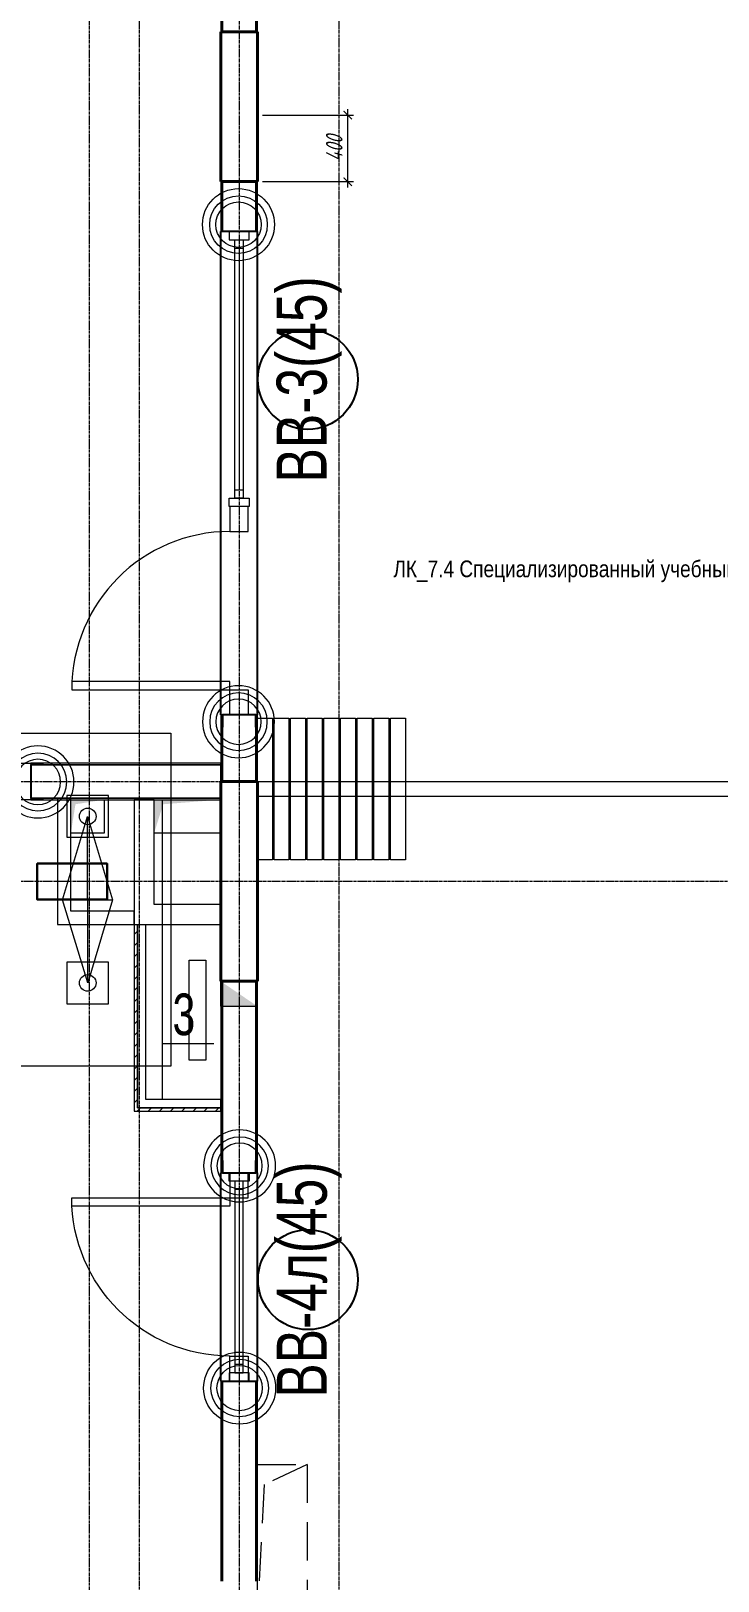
# Model space of a CAD drawing. Header units: millimetres. Extents: x -65509 to 912790, y 446 to 713294.
# Drawn here: x 446251 to 450378, y 537783 to 547088 of the extents above; entities that cross this region are included whole.
import ezdxf
from ezdxf.enums import TextEntityAlignment as Align

# ---------------------------------------------------------------- set-up
doc = ezdxf.new("R2010")
doc.units = ezdxf.units.MM
for name, pattern in [('ADSK_Невидимые', [5, 3, -2]), ('CENTER2', [28.575, 19.05, -3.175, 3.175, -3.175]), ('HIDDEN', [9.525, 6.35, -3.175]), ('HIDDEN2', [4.7625, 3.175, -1.5875])]:
    doc.linetypes.add(name, pattern=pattern)
doc.layers.get('Defpoints').update_dxf_attribs({"color": 250})
for name, color, linetype, lineweight in [('A-AREA', 250, 'Continuous', 15), ('АР_Витраж', 250, 'Continuous', 13), ('АР_Витраж марка', 250, 'Continuous', 9), ('АР_Двери_витраж', 250, 'Continuous', 9), ('АР_Колонны', 250, 'Continuous', 30), ('АР_Отв. марка', 250, 'Continuous', 9), ('АР_площадь пом', 250, 'Continuous', 5), ('АР_Стены ГКЛ', 250, 'Continuous', 15), ('АР_Стены ЖБ', 250, 'Continuous', 35), ('АР_Стены кирпич', 250, 'Continuous', 20), ('АР_Стены ПЕНОблок', 250, 'Continuous', 20), ('АР_Тонкая', 250, 'Continuous', 5), ('ВК_Шахты', 250, 'Continuous', 9), ('КМ_Фахверки', 250, 'Continuous', 25), ('ОВ_Классы', 250, 'Continuous', 0), ('ОВ_коллекторы', 250, 'Continuous', 25), ('ОВ_Отопление', 250, 'Continuous', 5), ('РД_Воронки с кровли', 250, 'Continuous', 18), ('РД_Оси_100', 250, 'Continuous', 0), ('РД_проем_инж перемыч_фахверк', 250, 'Continuous', 18), ('ТХ_Оборудование', 250, 'Continuous', 9)]:
    doc.layers.add(name, color=color, linetype=linetype, lineweight=lineweight)
doc.layers.add('АР_Делит', color=250, linetype='Continuous', lineweight=0, plot=False)
doc.layers.add('РД_Проем', color=250, linetype='Continuous', lineweight=0, plot=False)
doc.layers.add('МАГНИТЫ', color=7, linetype='Continuous', lineweight=30, true_color=0xd100d1)
doc.layers.add('РД_Витраж_вн', color=250, linetype='Continuous')
doc.styles.add('Arial0', font='arial.ttf')
doc.styles.add('Arial_09', font='ARIALN.TTF', dxfattribs={"width": 0.9})
doc.styles.add('style1', font='ARIALN.TTF')
doc.styles.add('T_dim', font='romans.shx', dxfattribs={"width": 0.7, "oblique": 15})
doc.dimstyles.new('1-50', dxfattribs={"dimscale": 50, "dimtxt": 2, "dimasz": 1, "dimexe": 0.7, "dimexo": 0.6, "dimtad": 1, "dimdec": 0, "dimlfac": -1, "dimtxsty": 'T_dim', "dimblk1": 'ARCHTICK', "dimblk2": 'ARCHTICK', "dimsah": 1, "dimcen": 0, "dimdle": 0.7, "dimclrd": 256, "dimclre": 256, "dimadec": 0, "dimazin": 0, "dimtfac": 1, "dimtdec": 0, "dimtmove": 1, "dimatfit": 3, "dimfxl": 25, "dimlwd": -1, "dimlwe": -1, "dimarcsym": 2})

# ---------------------------------------------------------------- blocks, each defined once
blk = doc.blocks.new('otv пунктир')
at = {"linetype": 'HIDDEN', "ltscale": 0.07}
blk.add_lwpolyline([(0, 0), (0, 1), (1, 1), (1, 0)], close=True, dxfattribs=at)
blk.add_lwpolyline([(0, 1), (0.135, 0.137), (1, 0)], dxfattribs=at)
blk = doc.blocks.new('otv')
at = {"linetype": 'Continuous'}
blk.add_lwpolyline([(0, -1), (0, 0), (1, 0), (1, -1)], close=True, dxfattribs=at)
blk.add_solid([(0, -1), (0, 0), (0.135, -0.137), (1, 0)], dxfattribs=at)
blk = doc.blocks.new('Ф_пеноблок 200')
at = {"layer": 'АР_Делит', "color": 1}
for radius in [216.3, 173, 136.2]:
    blk.add_circle((103.4, -41.9), radius, dxfattribs=at)
at = {"layer": 'КМ_Фахверки'}
blk.add_lwpolyline([(0, -75), (0, 0), (200, 0), (200, -75)], dxfattribs=at)
blk = doc.blocks.new('СОШ_2200_АР_ОСИ_М100_28.05.24')
at = {"layer": 'РД_Оси_100', "linetype": 'CENTER2'}
for points in [[(57300, 139938.679), (57300, -6155)], [(58500, 139938.679), (58500, -6155)], [(57000, 70839.76), (57000, -5755), (56700, -6155)], [(57900, 70753.904), (57900, -6155)], [(43327.994, 36300), (71363.995, 36300)], [(43327.994, 35700), (71363.995, 35700)]]:
    blk.add_lwpolyline(points, dxfattribs=at)
blk = doc.blocks.new('_ArchTick')
at = {"color": 0, "linetype": 'ByBlock', "const_width": 0.15}
blk.add_lwpolyline([(-0.5, -0.5), (0.5, 0.5)], dxfattribs=at)
blk = doc.blocks.new('*D806')
at = {"layer": 'Defpoints', "color": 0, "lineweight": 25, "transparency": 16777216}
for p in [(447610.9, 546583.3), (448153.9, 546583.3), (447610.9, 546183.3)]:
    blk.add_point(p, dxfattribs=at)
at = {"layer": 'АР_Делит', "color": 0, "transparency": 16777216}
for p, q in [((447640.9, 546583.3), (448188.9, 546583.3)), ((448153.9, 546148.3), (448153.9, 546618.3)), ((447640.9, 546183.3), (448188.9, 546183.3))]:
    blk.add_line(p, q, dxfattribs=at)
at = {"layer": 'АР_Делит', "color": 0, "transparency": 16777216, "xscale": 50, "yscale": 50, "zscale": 50}
for p, rotation in [((448153.9, 546583.3), 90), ((448153.9, 546183.3), 270)]:
    blk.add_blockref('_ArchTick', p, dxfattribs=dict(at, rotation=rotation))
at = {"layer": 'АР_Делит', "color": 0, "transparency": 16777216, "insert": (448072.7, 546383.3), "char_height": 100, "attachment_point": 5, "rotation": 90, "style": 'T_dim'}
blk.add_mtext('400', dxfattribs=at)
blk = doc.blocks.new('A$Cd58bfb5e')
at = {"layer": 'РД_Воронки с кровли', "lineweight": 0, "ltscale": 2}
for p, q in [((-500, -0.3), (0, 149.7)), ((0, -150.3), (0, 149.8)), ((0, 149.7), (500, 0.3)), ((500, 0.3), (-500, -0.3)), ((500, 0.3), (0, -150.3)), ((0, -150.3), (-500, -0.3))]:
    blk.add_line(p, q, dxfattribs=at)
at = {"layer": 'РД_Воронки с кровли'}
for points in [[(1000, 500.3), (1000, -499.7), (-1000, -500.3), (-1000, 499.7)], [(625, -125.3), (625, 124.7), (375, 124.7), (375, -125.3)]]:
    blk.add_lwpolyline(points, close=True, dxfattribs=at)
at = {"layer": 'РД_Воронки с кровли', "linetype": 'Continuous', "lineweight": 0}
blk.add_lwpolyline([(-625, -125.3), (-375, -125.3), (-375, 124.7), (-625, 124.7)], close=True, dxfattribs=at)
at = {"layer": 'РД_Воронки с кровли', "lineweight": 0}
for centre in [(-500, 0.3), (500, 0.3)]:
    blk.add_circle(centre, 50, dxfattribs=at)
blk = doc.blocks.new('воронки с кровли')
at = {"layer": 'РД_Воронки с кровли', "lineweight": 70, "rotation": 269.9999999999999}
blk.add_blockref('A$Cd58bfb5e', (-174460.5, 227862.7), dxfattribs=at)
blk = doc.blocks.new('MOK-МаркаПомещения1')
at = {"layer": 'A-AREA', "color": 0}
blk.add_line((-3.651, -1.944), (3.649, -1.944), dxfattribs=at)
at = {"layer": 'A-AREA', "color": 0, "style": 'style1'}
blk.add_attdef('АР-ПОМЕЩЕНИЕ:ПЛОЩАДЬ', text='', height=3, dxfattribs=at).set_placement((0, 0), align=Align.MIDDLE)
at = {"layer": 'Defpoints', "style": 'style1', "flags": 8}
blk.add_attdef('АР-ПОМЕЩЕНИЕ:НАИМЕНОВАНИЕ', text='', height=1, dxfattribs=at).set_placement((0, 2.956), align=Align.MIDDLE)
blk = doc.blocks.new('MOK-МаркаПроема инж.')
blk.add_line((-1.328, -1.754), (1.802, -1.754))
at = {"color": 0, "style": 'Arial0', "width": 0.7}
blk.add_attdef('АР-ПРОЕМ:Коробка', text='', height=2.5, dxfattribs=at).set_placement((0, 0), align=Align.MIDDLE)
blk = doc.blocks.new('МаркаВитража1')
at = {"layer": 'Defpoints'}
blk.add_circle((0, 0), 3, dxfattribs=at)
at = {"color": 0, "linetype": 'ByBlock', "lineweight": -2, "style": 'Arial_09', "width": 0.9}
blk.add_attdef('АР-ОКНО:НАИМЕНОВАНИЕ', text='', height=3, dxfattribs=at).set_placement((0, 0), align=Align.MIDDLE)

msp = doc.modelspace()

# ---------------------------------------------------------------- hatches: boundary and pattern name
at = {"layer": 'АР_Стены ГКЛ', "linetype": 'Continuous', "lineweight": 0}
h = msp.add_hatch(dxfattribs=at)
h.set_pattern_fill('ANSI31', color=256, scale=15, style=0)
h.set_pattern_definition([(45, (389600.88, 506283.32), (-33.67596, 33.67596), [])])
h.paths.add_polyline_path([(446870.882, 540603.318), (446890.882, 540623.318), (446890.882, 541722.57), (446870.882, 541722.57)], flags=0)
h = msp.add_hatch(dxfattribs=at)
h.set_pattern_fill('ANSI31', color=256, scale=15, style=0)
h.set_pattern_definition([(45, (389600.88, 506283.32), (-33.67596, 33.67596), [])])
h.paths.add_polyline_path([(447390.882, 540603.318), (447390.882, 540623.318), (446890.882, 540623.318), (446870.882, 540603.318)], flags=0)
at = {"layer": 'ОВ_Отопление', "linetype": 'Continuous', "lineweight": 5}
for points in [[(447390.882, 541383.318), (447390.882, 541233.318), (447500.882, 541308.318)], [(447390.882, 541383.318), (447390.882, 541233.318), (447500.882, 541308.318)], [(447390.882, 541233.318), (447610.882, 541233.318), (447500.882, 541308.318)], [(447390.882, 541233.318), (447610.882, 541233.318), (447500.882, 541308.318)]]:
    msp.add_hatch(color=256, dxfattribs=at).paths.add_polyline_path(points, flags=0)

# ---------------------------------------------------------------- linework, layer by layer
at = {"layer": 'АР_Витраж', "linetype": 'Continuous', "lineweight": 5}
for p, q in [((447390.882, 545883.318), (447390.882, 544233.318)), ((447610.882, 545883.318), (447610.882, 544233.318)), ((447390.882, 540233.318), (447390.882, 538983.318)), ((447610.882, 540233.318), (447610.882, 538983.318))]:
    msp.add_line(p, q, dxfattribs=at)
at = {"layer": 'АР_Витраж', "linetype": 'Continuous', "lineweight": 13}
for p, q in [((447475.882, 545783.318), (447525.882, 545783.318)), ((447500.882, 545783.318), (447500.882, 544333.318)), ((447475.882, 544333.318), (447525.882, 544333.318)), ((447525.882, 540133.318), (447475.882, 540133.318)), ((447500.882, 540133.318), (447500.882, 539083.318)), ((447525.882, 539083.318), (447475.882, 539083.318))]:
    msp.add_line(p, q, dxfattribs=at)
for points in [[(447560.882, 545833.318), (447560.882, 545883.318), (447440.882, 545883.318), (447440.882, 545833.318)], [(447475.882, 545833.318), (447525.882, 545833.318), (447525.882, 544283.318), (447475.882, 544283.318)], [(447560.882, 544283.318), (447560.882, 544233.318), (447440.882, 544233.318), (447440.882, 544283.318)], [(447440.882, 540183.318), (447440.882, 540233.318), (447560.882, 540233.318), (447560.882, 540183.318)], [(447525.882, 540183.318), (447475.882, 540183.318), (447475.882, 539033.318), (447525.882, 539033.318)], [(447440.882, 539033.318), (447440.882, 538983.318), (447560.882, 538983.318), (447560.882, 539033.318)]]:
    msp.add_lwpolyline(points, close=True, dxfattribs=at)
at = {"layer": 'АР_Двери_витраж', "linetype": 'Continuous', "lineweight": 9}
for points in [[(447555.882, 544083.318), (447555.882, 544233.318), (447445.882, 544233.318), (447445.882, 544083.318)], [(447445.882, 543133.318), (447445.882, 543183.318), (446495.882, 543183.318), (446495.882, 543133.318)], [(447555.882, 543133.318), (447555.882, 542983.318), (447445.882, 542983.318), (447445.882, 543133.318)], [(446100.882, 542693.318), (446250.882, 542693.318), (446250.882, 542473.318), (446100.882, 542473.318)], [(447555.882, 540083.318), (447555.882, 540233.318), (447445.882, 540233.318), (447445.882, 540083.318)], [(447445.882, 540083.318), (447445.882, 540033.318), (446495.882, 540033.318), (446495.882, 540083.318)], [(447555.882, 539133.318), (447555.882, 538983.318), (447445.882, 538983.318), (447445.882, 539133.318)]]:
    msp.add_lwpolyline(points, close=True, dxfattribs=at)
msp.add_arc((447445.882, 543133.318), 950, 90, 180, dxfattribs=at)
at = {"layer": 'АР_Двери_витраж', "linetype": 'Continuous', "lineweight": 9, "extrusion": (0, 0, -1)}
msp.add_arc((-447445.882, 540083.318), 950, 270, 0, dxfattribs=at)
at = {"layer": 'АР_Делит'}
msp.add_lwpolyline([(447040.882, 540673.318), (447040.882, 542473.318), (447390.882, 542473.318), (447390.882, 540673.318)], close=True, dxfattribs=at)
at = {"layer": 'АР_Колонны', "linetype": 'HIDDEN2', "lineweight": 25}
for p, q in [((447390.882, 547083.318), (447610.882, 547083.318)), ((447390.882, 546183.318), (447390.882, 547083.318)), ((447610.882, 547083.318), (447610.882, 546183.318)), ((447610.882, 546183.318), (447390.882, 546183.318)), ((447390.882, 542583.318), (447610.882, 542583.318)), ((447390.882, 541383.318), (447390.882, 542583.318)), ((447610.882, 542583.318), (447610.882, 541383.318)), ((447610.882, 541383.318), (447390.882, 541383.318))]:
    msp.add_line(p, q, dxfattribs=at)
at = {"layer": 'АР_Колонны', "linetype": 'Continuous', "lineweight": 35}
for p, q in [((447610.882, 547083.318), (447390.882, 547083.318)), ((447390.882, 547083.318), (447390.882, 546183.318)), ((447610.882, 546183.318), (447610.882, 547083.318)), ((447390.882, 546183.318), (447610.882, 546183.318)), ((447610.882, 542583.318), (447390.882, 542583.318)), ((447390.882, 542583.318), (447390.882, 541383.318)), ((447610.882, 541383.318), (447610.882, 542583.318)), ((447390.882, 541383.318), (447610.882, 541383.318))]:
    msp.add_line(p, q, dxfattribs=at)
at = {"layer": 'АР_Стены ГКЛ', "linetype": 'Continuous', "lineweight": 5}
for p, q in [((446890.882, 541722.57), (446870.882, 541722.57)), ((446870.882, 541722.57), (446870.882, 540603.318)), ((446940.882, 541722.57), (446890.882, 541722.57)), ((446890.882, 541722.57), (446890.882, 540623.318)), ((446890.882, 540623.318), (446890.882, 541722.57)), ((446940.882, 540673.318), (446940.882, 541722.57)), ((446870.882, 540603.318), (447390.882, 540603.318)), ((446890.882, 540623.318), (447390.882, 540623.318)), ((447390.882, 540623.318), (446890.882, 540623.318)), ((447390.882, 540673.318), (446940.882, 540673.318)), ((447390.882, 540623.318), (447390.882, 540673.318)), ((447390.882, 540603.318), (447390.882, 540623.318))]:
    msp.add_line(p, q, dxfattribs=at)
at = {"layer": 'АР_Стены ЖБ', "linetype": 'Continuous', "lineweight": 40}
for p, q in [((447610.882, 547083.318), (447390.882, 547083.318)), ((447390.882, 547083.318), (447390.882, 546183.318)), ((447610.882, 546183.318), (447610.882, 547083.318)), ((447390.882, 546183.318), (447610.882, 546183.318)), ((447610.882, 542583.318), (447390.882, 542583.318)), ((447390.882, 542583.318), (447390.882, 541383.318)), ((447610.882, 541383.318), (447610.882, 542583.318)), ((447390.882, 541383.318), (447610.882, 541383.318))]:
    msp.add_line(p, q, dxfattribs=at)
at = {"layer": 'АР_Стены кирпич', "linetype": 'Continuous', "lineweight": 20}
for p, q in [((446990.882, 542473.318), (446870.882, 542473.318)), ((446870.882, 542473.318), (446870.882, 541723.355)), ((446990.882, 541843.355), (446990.882, 542473.318)), ((447392.357, 541843.355), (446990.882, 541843.355)), ((447392.357, 541723.355), (447392.357, 541843.355)), ((446870.882, 541723.355), (447392.357, 541723.355))]:
    msp.add_line(p, q, dxfattribs=at)
at = {"layer": 'АР_Стены ПЕНОблок', "linetype": 'Continuous', "lineweight": 20}
for p, q in [((447400.882, 550683.318), (447400.882, 547083.318)), ((447600.882, 547083.318), (447600.882, 550683.318)), ((447400.882, 547083.318), (447600.882, 547083.318)), ((447600.882, 546184.318), (447400.882, 546184.318)), ((447400.882, 546184.318), (447400.882, 545883.318)), ((447600.882, 545883.318), (447600.882, 546184.318)), ((447400.882, 545883.318), (447600.882, 545883.318)), ((447600.882, 542983.318), (447400.882, 542983.318)), ((447400.882, 542983.318), (447400.882, 542583.318)), ((447600.882, 542583.318), (447600.882, 542983.318)), ((446250.882, 542683.318), (446250.882, 542483.318)), ((447390.882, 542683.318), (446250.882, 542683.318)), ((447390.882, 542483.318), (447390.882, 542683.318)), ((447400.882, 542583.318), (447600.882, 542583.318)), ((446250.882, 542483.318), (447390.882, 542483.318)), ((446490.882, 542483.318), (446410.882, 542483.318)), ((446410.882, 542483.318), (446410.882, 541723.355)), ((446490.882, 541803.355), (446490.882, 542483.318)), ((446870.882, 541803.355), (446490.882, 541803.355)), ((446870.882, 541723.355), (446870.882, 541803.355)), ((446410.882, 541723.355), (446870.882, 541723.355)), ((447600.882, 541383.318), (447400.882, 541383.318)), ((447400.882, 541383.318), (447400.882, 540233.318)), ((447600.882, 540233.318), (447600.882, 541383.318)), ((447400.882, 540233.318), (447600.882, 540233.318)), ((447600.882, 538983.318), (447400.882, 538983.318)), ((447400.882, 538983.318), (447400.882, 537783.318)), ((447600.882, 537783.318), (447600.882, 538983.318))]:
    msp.add_line(p, q, dxfattribs=at)
at = {"layer": 'АР_Тонкая', "linetype": 'Continuous', "lineweight": 0}
for p, q in [((447390.882, 550683.318), (447390.882, 547083.318)), ((447400.882, 547083.318), (447400.882, 550683.318)), ((447600.882, 550683.318), (447600.882, 547083.318)), ((447610.882, 547083.318), (447610.882, 550683.318)), ((447390.882, 547083.318), (447400.882, 547083.318)), ((447600.882, 547083.318), (447610.882, 547083.318)), ((447400.882, 546184.318), (447390.882, 546184.318)), ((447390.882, 546184.318), (447390.882, 545883.318)), ((447400.882, 545883.318), (447400.882, 546184.318)), ((447610.882, 546184.318), (447600.882, 546184.318)), ((447600.882, 546184.318), (447600.882, 545883.318)), ((447610.882, 545883.318), (447610.882, 546184.318)), ((447390.882, 545883.318), (447400.882, 545883.318)), ((447600.882, 545883.318), (447610.882, 545883.318)), ((447400.882, 542983.318), (447390.882, 542983.318)), ((447390.882, 542983.318), (447390.882, 542583.318)), ((447400.882, 542583.318), (447400.882, 542983.318)), ((447610.882, 542983.318), (447600.882, 542983.318)), ((447600.882, 542983.318), (447600.882, 542583.318)), ((447610.882, 542583.318), (447610.882, 542983.318)), ((446250.882, 542693.318), (446250.882, 542683.318)), ((447390.882, 542693.318), (446250.882, 542693.318)), ((446250.882, 542683.318), (447390.882, 542683.318)), ((447390.882, 542683.318), (447390.882, 542693.318)), ((447390.882, 542583.318), (447400.882, 542583.318)), ((447600.882, 542583.318), (447610.882, 542583.318)), ((446250.882, 542483.318), (446250.882, 542473.318)), ((447390.882, 542483.318), (446250.882, 542483.318)), ((446250.882, 542473.318), (447390.882, 542473.318)), ((447390.882, 542473.318), (447390.882, 542483.318)), ((447400.882, 541383.318), (447390.882, 541383.318)), ((447390.882, 541383.318), (447390.882, 540233.318)), ((447400.882, 540233.318), (447400.882, 541383.318)), ((447610.882, 541383.318), (447600.882, 541383.318)), ((447600.882, 541383.318), (447600.882, 540233.318)), ((447610.882, 540233.318), (447610.882, 541383.318)), ((447390.882, 540233.318), (447400.882, 540233.318)), ((447600.882, 540233.318), (447610.882, 540233.318)), ((447400.882, 538983.318), (447390.882, 538983.318)), ((447390.882, 538983.318), (447390.882, 537783.318)), ((447400.882, 537783.318), (447400.882, 538983.318)), ((447610.882, 538983.318), (447600.882, 538983.318)), ((447600.882, 538983.318), (447600.882, 537783.318)), ((447610.882, 537783.318), (447610.882, 538983.318))]:
    msp.add_line(p, q, dxfattribs=at)
at = {"layer": 'МАГНИТЫ'}
msp.add_lwpolyline([(446707.806, 541873.318), (446707.806, 542089.991), (446288.132, 542089.991), (446288.132, 541873.318)], close=True, dxfattribs=at)
at = {"layer": 'ОВ_коллекторы', "lineweight": 5}
msp.add_lwpolyline([(447301.375, 540909.356), (447201.375, 540909.356), (447201.375, 541509.356), (447301.375, 541509.356)], close=True, dxfattribs=at)
at = {"layer": 'ОВ_Отопление', "linetype": 'Continuous', "lineweight": 9}
for p, q in [((447390.882, 541233.318), (447390.882, 541383.318)), ((447390.882, 541383.318), (447610.882, 541383.318)), ((447390.882, 541233.318), (447390.882, 541383.318)), ((447390.882, 541383.318), (447610.882, 541383.318)), ((447610.882, 541233.318), (447610.882, 541383.318)), ((447610.882, 541233.318), (447610.882, 541383.318)), ((447390.882, 541233.318), (447610.882, 541233.318)), ((447390.882, 541233.318), (447610.882, 541233.318))]:
    msp.add_line(p, q, dxfattribs=at)
at = {"layer": 'РД_Витраж_вн', "linetype": 'Continuous', "lineweight": -3}
for p, q in [((447390.882, 542983.318), (447390.882, 545883.318)), ((447610.882, 542983.318), (447610.882, 545883.318)), ((447390.882, 538983.318), (447390.882, 540233.318)), ((447610.882, 538983.318), (447610.882, 540233.318))]:
    msp.add_line(p, q, dxfattribs=at)
at = {"layer": 'РД_Проем', "linetype": 'Continuous', "lineweight": 0}
for p, q in [((447390.882, 542983.318), (447390.882, 545883.318)), ((447610.882, 542983.318), (447610.882, 545883.318)), ((447390.882, 538983.318), (447390.882, 540233.318)), ((447610.882, 538983.318), (447610.882, 540233.318))]:
    msp.add_line(p, q, dxfattribs=at)
at = {"layer": 'РД_проем_инж перемыч_фахверк', "linetype": 'Continuous', "lineweight": 18}
for p, q in [((447390.882, 545883.318), (447390.882, 542983.318)), ((447610.882, 545883.318), (447610.882, 542983.318)), ((447390.882, 540233.318), (447390.882, 538983.318)), ((447610.882, 540233.318), (447610.882, 538983.318))]:
    msp.add_line(p, q, dxfattribs=at)
at = {"layer": 'ТХ_Оборудование'}
for points in [[(447700.882, 542963.318), (447700.882, 542113.318), (447610.882, 542113.318), (447610.882, 542963.318)], [(447800.882, 542963.318), (447800.882, 542113.318), (447710.882, 542113.318), (447710.882, 542963.318)], [(447900.882, 542963.318), (447900.882, 542113.318), (447810.882, 542113.318), (447810.882, 542963.318)], [(448000.882, 542963.318), (448000.882, 542113.318), (447910.882, 542113.318), (447910.882, 542963.318)], [(448100.882, 542963.318), (448100.882, 542113.318), (448010.882, 542113.318), (448010.882, 542963.318)], [(448200.882, 542963.318), (448200.882, 542113.318), (448110.882, 542113.318), (448110.882, 542963.318)], [(448300.882, 542963.318), (448300.882, 542113.318), (448210.882, 542113.318), (448210.882, 542963.318)], [(448400.882, 542963.318), (448400.882, 542113.318), (448310.882, 542113.318), (448310.882, 542963.318)], [(448500.882, 542963.318), (448500.882, 542113.318), (448410.882, 542113.318), (448410.882, 542963.318)]]:
    msp.add_lwpolyline(points, close=True, dxfattribs=at)
at = {"layer": 'ТХ_Оборудование', "linetype": 'ADSK_Невидимые'}
msp.add_lwpolyline([(455200.882, 542493.318), (447610.882, 542493.318), (447610.882, 542583.318), (455200.882, 542583.318)], close=True, dxfattribs=at)

# ---------------------------------------------------------------- block references
at = {"layer": 'АР_Витраж марка', "linetype": 'Continuous', "lineweight": 9, "xscale": 100, "yscale": 100, "zscale": 100}
for p, rotation, values in [((447913.667, 544996.288), 89.99999999999999, {'АР-ОКНО:НАИМЕНОВАНИЕ': 'ВВ-3(45)'}), ((447914.698, 539592.247), 90, {'АР-ОКНО:НАИМЕНОВАНИЕ': 'ВВ-4л(45)'})]:
    msp.add_blockref('МаркаВитража1', p, dxfattribs=dict(at, rotation=rotation)).add_auto_attribs(values)
at = {"layer": 'АР_Отв. марка', "linetype": 'Continuous', "lineweight": 9, "xscale": 100, "yscale": 100, "zscale": 100}
msp.add_blockref('MOK-МаркаПроема инж.', (447169.557, 541184.722), dxfattribs=at).add_auto_attribs({'АР-ПРОЕМ:Коробка': '3'})
at = {"layer": 'АР_площадь пом', "linetype": 'Continuous', "lineweight": 5}
ref = msp.add_blockref('MOK-МаркаПомещения1', (452331.014, 543552.374), dxfattribs=dict(at, xscale=100, yscale=100, zscale=100))
ref.add_attrib('АР-ПОМЕЩЕНИЕ:НАИМЕНОВАНИЕ', 'ЛК_7.4 Специализированный учебный кабинет естествознания (тип А) Зона биолого-химического эксперимента. Зона химического эксперимента', dxfattribs={"layer": 'Defpoints', "height": 100, "style": 'style1'}).set_placement((452331.014, 543847.937), align=Align.MIDDLE)
ref.add_attrib('АР-ПОМЕЩЕНИЕ:ПЛОЩАДЬ', '102.90', dxfattribs={"layer": 'A-AREA', "color": 0, "height": 300, "style": 'style1'}).set_placement((452331.014, 543552.374), align=Align.MIDDLE)
at = {"layer": 'ВК_Шахты', "xscale": 200, "yscale": 200}
msp.add_blockref('otv', (446490.882, 542473.318), dxfattribs=at)
at = {"layer": 'КМ_Фахверки', "rotation": 180}
msp.add_blockref('Ф_пеноблок 200', (447600.882, 545883.318), dxfattribs=at)
msp.add_blockref('Ф_пеноблок 200', (447600.882, 545883.318), dxfattribs=at)
at = {"layer": 'КМ_Фахверки', "xscale": -1}
msp.add_blockref('Ф_пеноблок 200', (447600.882, 542983.318), dxfattribs=at)
msp.add_blockref('Ф_пеноблок 200', (447600.882, 542983.318), dxfattribs=at)
for p, rotation in [((446250.882, 542683.317), 90), ((447400.882, 540233.318), 180)]:
    msp.add_blockref('Ф_пеноблок 200', p, dxfattribs=dict(at, rotation=rotation))
at = {"layer": 'КМ_Фахверки'}
msp.add_blockref('Ф_пеноблок 200', (447400.882, 538983.318), dxfattribs=at)
at = {"layer": 'ОВ_Классы', "xscale": 900, "yscale": 300, "rotation": 270}
msp.add_blockref('otv пунктир', (447610.882, 538483.318), dxfattribs=at)
at = {"layer": 'ОВ_Отопление', "xscale": 400, "yscale": 200}
msp.add_blockref('otv', (446990.882, 542473.318), dxfattribs=at)
at = {"layer": 'РД_Воронки с кровли', "lineweight": 0}
msp.add_blockref('воронки с кровли', (621051.707, 314010.479), dxfattribs=at)
at = {"layer": 'РД_Оси_100'}
msp.add_blockref('СОШ_2200_АР_ОСИ_М100_28.05.24', (389600.882, 506283.318), dxfattribs=at)

# ---------------------------------------------------------------- dimensions: what is measured, and where the dimension line sits
at = {"layer": 'АР_Делит'}
dim = msp.add_linear_dim(base=(448153.933, 546583.318), p1=(447610.882, 546183.318), p2=(447610.882, 546583.318), angle=90, dimstyle='1-50', override={"dimclrd": 0, "dimclre": 0}, dxfattribs=at)
dim.commit()
dim.dimension.update_dxf_attribs({"geometry": '*D806', "text_midpoint": (448072.683, 546383.318)})

doc.saveas('drawing.dxf')
